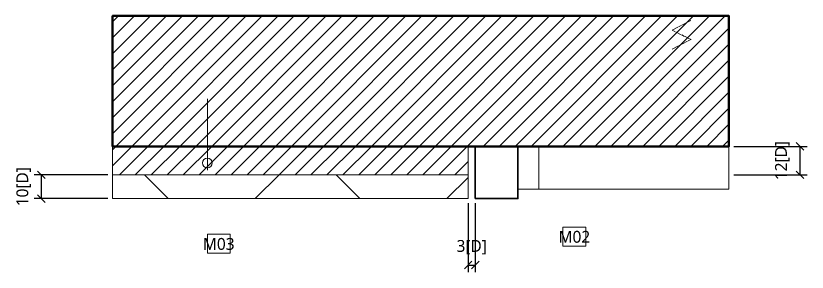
# Model space of a CAD drawing. Header units: millimetres. Extents: x -49496 to 320171, y -10186 to 2697.
# Drawn here: x 294959.2 to 295293, y -53 to 55 of the extents above; entities that cross this region are included whole.
import ezdxf
from ezdxf.enums import TextEntityAlignment as Align

# ---------------------------------------------------------------- set-up
doc = ezdxf.new("R2010")
doc.units = ezdxf.units.MM
doc.linetypes.add('DASHED', pattern=[1.524, 1.27, -0.254])
for name, color, linetype, lineweight in [('A-DETAIL', 7, 'Continuous', 18), ('A-DIM', 7, 'Continuous', 13), ('A-HATCH', 8, 'Continuous', 9), ('A-MATERIAL', 7, 'Continuous', 13), ('A-OUTLINE', 7, 'Continuous', 35), ('A-PENDING', 8, 'DASHED', 13), ('A-SYMBOL', 7, 'Continuous', 18), ('A-WALL', 7, 'Continuous', 50)]:
    doc.layers.add(name, color=color, linetype=linetype, lineweight=lineweight)
doc.styles.add('CN', font='NotoSansCJK-Regular.ttc')
doc.styles.add('OpenSansCondensed-Light', font='OpenSansCondensed-Light.ttf')
doc.dimstyles.new('EZDXF', dxfattribs={"dimtxt": 0.25, "dimasz": 0.175, "dimexe": 0.375, "dimexo": 0.125, "dimgap": 0.1, "dimtad": 1, "dimlfac": 100, "dimzin": 12, "dimdsep": 46, "dimtxsty": 'OpenSansCondensed-Light', "dimblk": 'ARCHTICK', "dimcen": 2.5, "dimazin": 3, "dimtfac": 0.5, "dimtmove": 2, "dimatfit": 3, "dimarcsym": 0})

# ---------------------------------------------------------------- blocks, each defined once
blk = doc.blocks.new('_ARCHTICK')
at = {"color": 0, "linetype": 'ByBlock', "const_width": 0.15}
blk.add_lwpolyline([(-0.5, -0.5), (0.5, 0.5)], dxfattribs=at)

msp = doc.modelspace()

# ---------------------------------------------------------------- hatches: boundary and pattern name
at = {"layer": 'A-HATCH'}
h = msp.add_hatch(dxfattribs=at)
h.set_pattern_fill('ANSI31', scale=1.5)
h.paths.add_polyline_path([(295000, 0), (295260, 0), (295260, 55), (295000, 55)])
h = msp.add_hatch(dxfattribs=at)
h.set_pattern_fill('ANSI31', scale=1.5)
h.paths.add_polyline_path([(295000, -12), (295150, -12), (295150, 0), (295000, 0)])
h = msp.add_hatch(dxfattribs=at)
h.set_pattern_fill('ANSI31', scale=30, angle=45)
h.paths.add_polyline_path([(295153, -22), (295171, -22), (295171, 0), (295153, 0)])
h = msp.add_hatch(dxfattribs=at)
h.set_pattern_fill('ANSI31', scale=30, angle=45)
h.paths.add_polyline_path([(295171, -18), (295260, -18), (295260, 0), (295171, 0)])
h = msp.add_hatch(dxfattribs=at)
h.set_pattern_fill('ANSI37', scale=18)
h.paths.add_polyline_path([(295000, -22), (295150, -22), (295150, -12), (295000, -12)])

# ---------------------------------------------------------------- linework, layer by layer
at = {"layer": 'A-DETAIL'}
for points in [[(295000, -12), (295150, -12), (295150, 0), (295000, 0)], [(295171, -18), (295260, -18), (295260, 0), (295171, 0)], [(295000, -22), (295150, -22), (295150, -12), (295000, -12)]]:
    msp.add_lwpolyline(points, close=True, dxfattribs=at)
at = {"layer": 'A-MATERIAL'}
for points in [[(295190, -42), (295199.6, -42), (295199.6, -34), (295190, -34)], [(295040, -45), (295049.6, -45), (295049.6, -37), (295040, -37)]]:
    msp.add_lwpolyline(points, close=True, dxfattribs=at)
at = {"layer": 'A-OUTLINE'}
msp.add_lwpolyline([(295153, -22), (295171, -22), (295171, 0), (295153, 0)], close=True, dxfattribs=at)
at = {"layer": 'A-PENDING'}
msp.add_lwpolyline([(295236, 41), (295244, 45), (295236, 49), (295244, 53)], dxfattribs=at)
at = {"layer": 'A-SYMBOL'}
msp.add_line((295040, -10), (295040, 20), dxfattribs=at)
msp.add_circle((295040, -7), 2, dxfattribs=at)
at = {"layer": 'A-WALL'}
msp.add_lwpolyline([(295000, 0), (295260, 0), (295260, 55), (295000, 55)], close=True, dxfattribs=at)

# ---------------------------------------------------------------- texts
at = {"layer": 'A-MATERIAL', "style": 'CN'}
for s, p in [('M02', (295194.8, -40.6)), ('M03', (295044.8, -43.6))]:
    msp.add_text(s, height=5, dxfattribs=at).set_placement(p, align=Align.CENTER)

# ---------------------------------------------------------------- dimensions: what is measured, and where the dimension line sits
at = {"layer": 'A-DIM'}
for base, p1, p2 in [((295290, -12), (295260, -12), (295260, 0)), ((294970, -22), (295000, -22), (295000, -12))]:
    msp.add_linear_dim(base=base, p1=p1, p2=p2, angle=90, dimstyle='EZDXF', override={"dimscale": 2, "dimtxt": 2.5, "dimasz": 2, "dimexe": 1.5, "dimexo": 1, "dimgap": 1, "dimtad": 1, "dimdec": 0, "dimlfac": 1, "dimzin": 8, "dimpost": '<>[D]', "dimtxsty": 'CN', "dimtsz": 0.8, "dimclrd": 0, "dimclre": 0, "dimclrt": 0}, dxfattribs=at).render()
msp.add_linear_dim(base=(295150, -50), p1=(295150, -22), p2=(295153, -22), dimstyle='EZDXF', override={"dimscale": 2, "dimtxt": 2.5, "dimasz": 2, "dimexe": 1.5, "dimexo": 1, "dimgap": 1, "dimtad": 1, "dimdec": 0, "dimlfac": 1, "dimzin": 8, "dimpost": '<>[D]', "dimtxsty": 'CN', "dimtsz": 0.8, "dimclrd": 0, "dimclre": 0, "dimclrt": 0}, dxfattribs=at).render()

doc.saveas('drawing.dxf')
